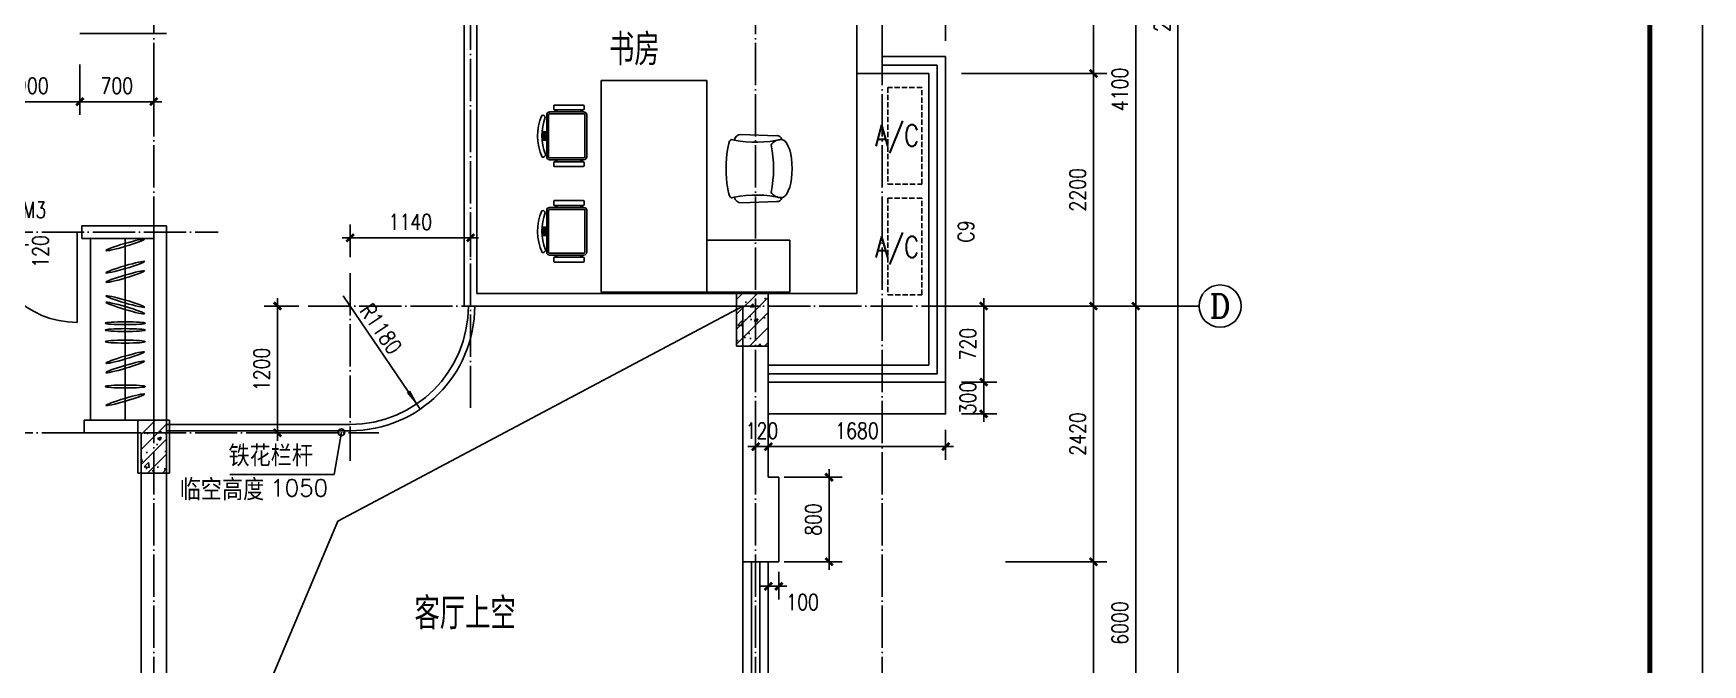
# Model space of a CAD drawing. Extents: x 12400 to 217743, y 90685 to 209848.
# Drawn here: x 90519 to 106328, y 108180 to 114153 of the extents above; entities that cross this region are included whole.
import ezdxf
from ezdxf.enums import TextEntityAlignment as Align

# ---------------------------------------------------------------- set-up
doc = ezdxf.new("R2010")
doc.units = 0
doc.header["$LTSCALE"] = 200
doc.linetypes.add('DASH', pattern=[0.35, 0.25, -0.1])
doc.linetypes.add('DOTE', pattern=[2.42, 2, -0.2, 0.02, -0.2])
doc.layers.get('0').update_dxf_attribs({"linetype": 'CONTINUOUS'})
doc.layers.get('DEFPOINTS').update_dxf_attribs({"linetype": 'CONTINUOUS'})
for name, color, linetype in [('AXIS', 3, 'CONTINUOUS'), ('AXIS_TEXT', 7, 'CONTINUOUS'), ('COLUMN', 4, 'CONTINUOUS'), ('DOTE', 1, 'DOTE'), ('F', 8, 'CONTINUOUS'), ('HATCH', 8, 'CONTINUOUS'), ('PUB_DIM', 3, 'CONTINUOUS'), ('PUB_TEXT', 7, 'CONTINUOUS'), ('PUB_TITLE', 143, 'CONTINUOUS'), ('WALL', 4, 'CONTINUOUS'), ('WINDOW', 2, 'CONTINUOUS'), ('WINDOW_TEXT', 7, 'CONTINUOUS'), ('家具', 8, 'CONTINUOUS')]:
    doc.layers.add(name, color=color, linetype=linetype)
doc.styles.add('_SIMPLEX', font='SIMPLEX.shx', dxfattribs={"width": 0.8, "bigfont": 'hztxt.shx'})
doc.styles.add('_萙PMK', font='txt', dxfattribs={"width": 0.8, "bigfont": 'HZTXT.SHX'})
doc.styles.add('COMPLEX', font='COMPLEX')
doc.styles.add('DIM_FONT', font='SIMPLEX', dxfattribs={"width": 0.8})
doc.styles.add('HZ', font='txt', dxfattribs={"bigfont": 'hztxt'})
doc.styles.add('SIMPLEX', font='SIMPLEX.SHX')
doc.dimstyles.new('AXIS50', dxfattribs={"dimscale": 0.5, "dimtxt": 300, "dimasz": 1, "dimexe": 250, "dimexo": 300, "dimgap": 150, "dimtad": 1, "dimdec": 0, "dimzin": 0, "dimdsep": 46, "dimtxsty": 'DIM_FONT', "dimblk": '_DIMX', "dimblk1": 'DOTSMALL', "dimblk2": 'DOTSMALL', "dimcen": 2.5, "dimse1": 1, "dimse2": 1, "dimclrt": 7, "dimadec": 0, "dimazin": 0, "dimtfac": 1, "dimtdec": 0, "dimtix": 1, "dimtmove": 2, "dimatfit": 3, "dimldrblk": '_DIMX', "dimfxl": 0, "dimtolj": 1, "dimtzin": 0, "dimarcsym": 0})
doc.dimstyles.new('DIMA50', dxfattribs={"dimscale": 0.5, "dimtxt": 300, "dimasz": 1, "dimexe": 250, "dimexo": 300, "dimgap": 150, "dimtad": 1, "dimdec": 0, "dimzin": 0, "dimdsep": 46, "dimtxsty": 'DIM_FONT', "dimblk": '_DIMX', "dimblk1": 'DOTSMALL', "dimblk2": 'DOTSMALL', "dimcen": 2.5, "dimse1": 1, "dimclrt": 7, "dimadec": 0, "dimazin": 0, "dimtfac": 1, "dimtdec": 0, "dimtix": 1, "dimtmove": 2, "dimatfit": 3, "dimldrblk": '_DIMX', "dimfxl": 0, "dimtolj": 1, "dimtzin": 0, "dimarcsym": 0})
doc.dimstyles.new('DIMB50', dxfattribs={"dimscale": 0.5, "dimtxt": 300, "dimasz": 1, "dimexe": 250, "dimexo": 300, "dimgap": 150, "dimtad": 1, "dimdec": 0, "dimzin": 0, "dimdsep": 46, "dimtxsty": 'DIM_FONT', "dimblk": '_DIMX', "dimblk1": 'DOTSMALL', "dimblk2": 'DOTSMALL', "dimcen": 2.5, "dimse2": 1, "dimclrt": 7, "dimadec": 0, "dimazin": 0, "dimtfac": 1, "dimtdec": 0, "dimtix": 1, "dimtmove": 2, "dimatfit": 3, "dimldrblk": '_DIMX', "dimfxl": 0, "dimtolj": 1, "dimtzin": 0, "dimarcsym": 0})
doc.dimstyles.new('DIMN50', dxfattribs={"dimscale": 0.5, "dimtxt": 300, "dimasz": 1, "dimexe": 250, "dimexo": 300, "dimgap": 150, "dimtad": 1, "dimdec": 0, "dimzin": 0, "dimdsep": 46, "dimtxsty": 'DIM_FONT', "dimblk": '_DIMX', "dimblk1": 'DOTSMALL', "dimblk2": 'DOTSMALL', "dimcen": 2.5, "dimclrt": 7, "dimadec": 0, "dimazin": 0, "dimtfac": 1, "dimtdec": 0, "dimtix": 1, "dimtmove": 2, "dimatfit": 3, "dimldrblk": '_DIMX', "dimfxl": 0, "dimtolj": 1, "dimtzin": 0, "dimarcsym": 0})
doc.dimstyles.new('MAO', dxfattribs={"dimscale": 0.5, "dimtxt": 400, "dimasz": 250, "dimexe": 250, "dimexo": 0, "dimgap": 150, "dimtad": 1, "dimdec": 0, "dimzin": 0, "dimdsep": 46, "dimtxsty": 'DIM_FONT', "dimblk": '_DIMX', "dimblk1": 'DOTSMALL', "dimblk2": 'DOTSMALL', "dimsah": 1, "dimcen": 2.5, "dimclrt": 7, "dimadec": 0, "dimazin": 0, "dimtfac": 1, "dimtdec": 0, "dimtix": 1, "dimtmove": 2, "dimatfit": 3, "dimldrblk": 'DOTSMALL', "dimfxl": 0, "dimtolj": 1, "dimtzin": 0, "dimarcsym": 0})

# ---------------------------------------------------------------- blocks, each defined once
blk = doc.blocks.new('_DIMX')
blk.add_line((-150, 0), (150, 0))
at = {"const_width": 50}
blk.add_lwpolyline([(-70, -70), (70, 70)], dxfattribs=at)
blk = doc.blocks.new('*D1383')
at = {"layer": 'AXIS', "color": 0, "lineweight": -2}
for p, q in [((100959, 115672), (100959, 111573)), ((99709, 111573), (101084, 111573))]:
    blk.add_line(p, q, dxfattribs=at)
at = {"layer": 'DEFPOINTS', "color": 0}
for p in [(99559, 115673), (99559, 111573), (100959, 111573)]:
    blk.add_point(p, dxfattribs=at)
at = {"layer": 'AXIS', "color": 0, "lineweight": -2, "xscale": 0.5, "yscale": 0.5, "zscale": 0.5}
for p, rotation in [((100959, 115673), 90), ((100959, 111573), 270)]:
    blk.add_blockref('_DIMX', p, dxfattribs=dict(at, rotation=rotation))
at = {"layer": 'AXIS', "color": 7, "insert": (100809, 113623), "char_height": 150, "attachment_point": 5, "rotation": 90, "style": 'DIM_FONT'}
blk.add_mtext('\\A1;4100', dxfattribs=at)
blk = doc.blocks.new('_DOTSMALL')
at = {"color": 0, "linetype": 'ByBlock', "const_width": 0.5}
blk.add_lwpolyline([(-0.0625, 0, 1), (0.0625, 0, 1)], format="xyb", close=True, dxfattribs=at)
blk = doc.blocks.new('*D1385')
at = {"layer": 'AXIS', "color": 0, "lineweight": -2}
blk.add_line((101359, 124772), (101359, 104073), dxfattribs=at)
at = {"layer": 'DEFPOINTS', "color": 0}
for p in [(99559, 124773), (99559, 104073), (101359, 104073)]:
    blk.add_point(p, dxfattribs=at)
at = {"layer": 'AXIS', "color": 0, "lineweight": -2, "xscale": 0.5, "yscale": 0.5, "zscale": 0.5}
for p, rotation in [((101359, 124773), 90), ((101359, 104073), 270)]:
    blk.add_blockref('_DIMX', p, dxfattribs=dict(at, rotation=rotation))
at = {"layer": 'AXIS', "color": 7, "insert": (101209, 114423), "char_height": 150, "attachment_point": 5, "rotation": 90, "style": 'DIM_FONT'}
blk.add_mtext('\\A1;20700', dxfattribs=at)
blk = doc.blocks.new('*D1398')
at = {"layer": 'AXIS', "color": 0, "lineweight": -2}
for p, q in [((99709, 111573), (101084, 111573)), ((100959, 111572), (100959, 105573))]:
    blk.add_line(p, q, dxfattribs=at)
at = {"layer": 'DEFPOINTS', "color": 0}
for p in [(99559, 111573), (99559, 105573), (100959, 105573)]:
    blk.add_point(p, dxfattribs=at)
at = {"layer": 'AXIS', "color": 0, "lineweight": -2, "xscale": 0.5, "yscale": 0.5, "zscale": 0.5}
for p, rotation in [((100959, 111573), 90), ((100959, 105573), 270)]:
    blk.add_blockref('_DIMX', p, dxfattribs=dict(at, rotation=rotation))
at = {"layer": 'AXIS', "color": 7, "insert": (100809, 108573), "char_height": 150, "attachment_point": 5, "rotation": 90, "style": 'DIM_FONT'}
blk.add_mtext('\\A1;6000', dxfattribs=at)
blk = doc.blocks.new('_AXISO')
blk.add_circle((0, 0), 0.5)
at = {"layer": 'AXIS_TEXT', "style": 'COMPLEX', "width": 1.041667}
blk.add_attdef('A', text='', height=0.56, dxfattribs=at).set_placement((-0.25, -0.28), (0.25, -0.28), align=Align.FIT)
blk = doc.blocks.new('A$C570242E4')
at = {"layer": 'F', "color": 8}
for p, q in [((284, 2249), (284, 1978)), ((320, 2258), (293, 2258)), ((329, 1978), (329, 2249)), ((329, 2246), (348, 2223)), ((349, 2297), (349, 1972)), ((367, 2297), (367, 1972)), ((773, 2324), (376, 2324)), ((773, 2306), (376, 2306)), ((621, 2356), (529, 2356)), ((620, 2346), (529, 2346)), ((620, 2334), (529, 2334)), ((575, 2324), (575, 2367)), ((782, 1972), (782, 2297)), ((800, 1972), (800, 2297)), ((820, 2246), (801, 2223)), ((820, 1978), (820, 2249)), ((829, 2258), (856, 2258)), ((865, 2249), (865, 1978)), ((1187, 2249), (1187, 1978)), ((1223, 2258), (1196, 2258)), ((1232, 1978), (1232, 2249)), ((1232, 2246), (1251, 2223)), ((1252, 2297), (1252, 1972)), ((1270, 2297), (1270, 1972)), ((1676, 2324), (1279, 2324)), ((1676, 2306), (1279, 2306)), ((1524, 2356), (1432, 2356)), ((1523, 2346), (1432, 2346)), ((1523, 2334), (1432, 2334)), ((1478, 2324), (1478, 2367)), ((1685, 1972), (1685, 2297)), ((1704, 1972), (1704, 2297)), ((1723, 2246), (1704, 2223)), ((1723, 1978), (1723, 2249)), ((1732, 2258), (1759, 2258)), ((1768, 2249), (1768, 1978)), ((293, 1969), (320, 1969)), ((329, 1980), (348, 2012)), ((376, 1963), (773, 1963)), ((376, 1945), (773, 1945)), ((820, 1980), (801, 2012)), ((856, 1969), (829, 1969)), ((1196, 1969), (1223, 1969)), ((1232, 1980), (1251, 2012)), ((1279, 1963), (1676, 1963)), ((1279, 1945), (1676, 1945)), ((1723, 1980), (1704, 2012)), ((1759, 1969), (1732, 1969)), ((0, 21), (0, 1809)), ((0, 1809), (2000, 1809)), ((2000, 1809), (2000, 809)), ((491, 809), (0, 809)), ((2000, 809), (491, 809)), ((491, 809), (491, 21)), ((491, 21), (0, 21))]:
    blk.add_line(p, q, dxfattribs=at)
at = {"layer": 'F', "color": 8, "linetype": 'Continuous'}
for p, q in [((856, 147), (845, 481)), ((892, 575), (897, 584)), ((897, 584), (909, 592)), ((909, 592), (929, 600)), ((929, 600), (957, 607)), ((957, 607), (991, 613)), ((991, 613), (1030, 618)), ((1030, 618), (1073, 622)), ((1073, 622), (1120, 624)), ((1120, 624), (1167, 625)), ((1167, 625), (1215, 624)), ((1215, 624), (1262, 622)), ((1262, 622), (1305, 618)), ((1305, 618), (1344, 613)), ((1344, 613), (1378, 607)), ((1378, 607), (1406, 600)), ((1406, 600), (1378, 607)), ((1406, 600), (1426, 592)), ((1426, 592), (1406, 600)), ((1426, 592), (1438, 584)), ((1438, 584), (1442, 575)), ((1490, 485), (1479, 147)), ((897, 83), (892, 100)), ((909, 66), (897, 83)), ((929, 50), (909, 66)), ((957, 36), (929, 50)), ((991, 23), (957, 36)), ((1030, 13), (991, 23)), ((1073, 6), (1030, 13)), ((1120, 2), (1073, 6)), ((1167, 0), (1120, 2)), ((1215, 2), (1167, 0)), ((1262, 6), (1215, 2)), ((1305, 13), (1262, 6)), ((1344, 23), (1305, 13)), ((1378, 36), (1344, 23)), ((1406, 50), (1378, 36)), ((1426, 66), (1406, 50)), ((1438, 83), (1426, 66)), ((1442, 100), (1438, 83))]:
    blk.add_line(p, q, dxfattribs=at)
at = {"layer": 'F', "color": 8}
for centre, radius, start, end in [((577, 1931), 480, 66.5531, 114.9844), ((749, 2361), 21.7, 271.9354, 27.5327), ((1480, 1931), 480, 66.5531, 114.9844), ((1652, 2361), 21.7, 271.9354, 27.5327), ((293, 2249), 9.04, 90, 180), ((320, 2249), 9.04, 0, 90), ((376, 2297), 27.1, 90, 180), ((376, 2297), 9.04, 90, 180), ((396, 2359), 22.7, 162.1953, 282.3742), ((579, 1857), 512, 70.4914, 110.3763), ((773, 2297), 27.1, 0, 90), ((773, 2297), 9.04, 0, 90), ((829, 2249), 9.04, 90, 180), ((856, 2249), 9.04, 0, 90), ((1196, 2249), 9.04, 90, 180), ((1223, 2249), 9.04, 0, 90), ((1279, 2297), 27.1, 90, 180), ((1279, 2297), 9.04, 90, 180), ((1299, 2359), 22.7, 162.1953, 282.3742), ((1482, 1857), 512, 70.4914, 110.3763), ((1676, 2297), 27.1, 0, 90), ((1676, 2297), 9.04, 0, 90), ((1732, 2249), 9.04, 90, 180), ((1759, 2249), 9.04, 0, 90), ((293, 1978), 9.04, 180, 270), ((320, 1978), 9.04, 270, 360), ((376, 1972), 27.1, 180, 270), ((376, 1972), 9.04, 180, 270), ((773, 1972), 9.04, 270, 360), ((773, 1972), 27.1, 270, 360), ((829, 1978), 9.04, 180, 270), ((856, 1978), 9.04, 270, 360), ((1196, 1978), 9.04, 180, 270), ((1223, 1978), 9.04, 270, 360), ((1279, 1972), 27.1, 180, 270), ((1279, 1972), 9.04, 180, 270), ((1676, 1972), 9.04, 270, 0), ((1676, 1972), 27.1, 270, 0), ((1732, 1978), 9.04, 180, 270), ((1759, 1978), 9.04, 270, 360), ((-112, 345), 1030, 346.2775, 11.4144), ((2447, 345), 1030, 168.5856, 193.7225)]:
    blk.add_arc(centre, radius, start, end, dxfattribs=at)
at = {"layer": 'F', "color": 8, "linetype": 'Continuous'}
for centre, radius, start, end in [((910, 485), 64.9, 100.9089, 183.686), ((-195, 337), 1113, 10.9415, 12.3195), ((2530, 337), 1113, 167.6805, 169.0585), ((1425, 485), 64.9, 0.0699, 79.0911), ((1008, 105), 115, 124.444, 182.4245), ((1167, 1200), 1025, 257.3196, 282.6804), ((1327, 105), 115, 357.5755, 55.556), ((897, 141), 41.7, 172.7634, 263.3466), ((1438, 141), 41.7, 276.6534, 7.2366)]:
    blk.add_arc(centre, radius, start, end, dxfattribs=at)
blk = doc.blocks.new('_DBLK')
blk.add_line((-0.45, 0), (-0.45, -0.95))
blk.add_arc((-0.45, 0), 0.95, 270, 0)
at = {"style": 'SIMPLEX', "flags": 9}
blk.add_attdef('A', text='', height=1, dxfattribs=at).set_placement((0, 1.5), align=Align.MIDDLE)
blk = doc.blocks.new('_WBLK')
for p, q in [((-0.5, 0.5), (0.5, 0.5)), ((0.5, 0.1667), (-0.5, 0.1667)), ((0.5, -0.1667), (-0.5, -0.1667)), ((-0.5, -0.5), (0.5, -0.5))]:
    blk.add_line(p, q)
at = {"style": 'SIMPLEX', "flags": 9}
blk.add_attdef('A', text='', height=1, dxfattribs=at).set_placement((0, 1.5), align=Align.MIDDLE)
blk = doc.blocks.new('*D1566')
at = {"layer": 'AXIS', "color": 0, "lineweight": -2}
for p, q in [((100559, 115672), (100559, 113773)), ((99309, 113773), (100684, 113773))]:
    blk.add_line(p, q, dxfattribs=at)
at = {"layer": 'DEFPOINTS', "color": 0}
for p in [(99159, 115673), (99159, 113773), (100559, 113773)]:
    blk.add_point(p, dxfattribs=at)
at = {"layer": 'AXIS', "color": 0, "lineweight": -2, "xscale": 0.5, "yscale": 0.5, "zscale": 0.5}
for p, rotation in [((100559, 115673), 90), ((100559, 113773), 270)]:
    blk.add_blockref('_DIMX', p, dxfattribs=dict(at, rotation=rotation))
at = {"layer": 'AXIS', "color": 7, "insert": (100409, 114723), "char_height": 150, "attachment_point": 5, "rotation": 90, "style": 'DIM_FONT'}
blk.add_mtext('\\A1;1900', dxfattribs=at)
blk = doc.blocks.new('*D1567')
at = {"layer": 'AXIS', "color": 0, "lineweight": -2}
for p, q in [((99309, 113773), (100684, 113773)), ((100559, 113772), (100559, 111573)), ((99309, 111573), (100684, 111573))]:
    blk.add_line(p, q, dxfattribs=at)
at = {"layer": 'DEFPOINTS', "color": 0}
for p in [(99159, 113773), (99159, 111573), (100559, 111573)]:
    blk.add_point(p, dxfattribs=at)
at = {"layer": 'AXIS', "color": 0, "lineweight": -2, "xscale": 0.5, "yscale": 0.5, "zscale": 0.5}
for p, rotation in [((100559, 113773), 90), ((100559, 111573), 270)]:
    blk.add_blockref('_DIMX', p, dxfattribs=dict(at, rotation=rotation))
at = {"layer": 'AXIS', "color": 7, "insert": (100409, 112673), "char_height": 150, "attachment_point": 5, "rotation": 90, "style": 'DIM_FONT'}
blk.add_mtext('\\A1;2200', dxfattribs=at)
blk = doc.blocks.new('*D1569')
at = {"layer": 'AXIS', "color": 0, "lineweight": -2}
for p, q in [((99726, 109153), (100684, 109153)), ((100559, 106153), (100559, 109152)), ((99726, 106153), (100684, 106153))]:
    blk.add_line(p, q, dxfattribs=at)
at = {"layer": 'DEFPOINTS', "color": 0}
for p in [(99576, 109153), (100559, 109153), (99576, 106153)]:
    blk.add_point(p, dxfattribs=at)
at = {"layer": 'AXIS', "color": 0, "lineweight": -2, "xscale": 0.5, "yscale": 0.5, "zscale": 0.5}
for p, rotation in [((100559, 109153), 90), ((100559, 106153), 270)]:
    blk.add_blockref('_DIMX', p, dxfattribs=dict(at, rotation=rotation))
at = {"layer": 'AXIS', "color": 7, "insert": (100409, 107653), "char_height": 150, "attachment_point": 5, "rotation": 90, "style": 'DIM_FONT'}
blk.add_mtext('\\A1;3000', dxfattribs=at)
blk = doc.blocks.new('*D1570')
at = {"layer": 'AXIS', "color": 0, "lineweight": -2}
for p, q in [((99726, 111573), (100684, 111573)), ((100559, 109153), (100559, 111572)), ((99726, 109153), (100684, 109153))]:
    blk.add_line(p, q, dxfattribs=at)
at = {"layer": 'DEFPOINTS', "color": 0}
for p in [(99576, 111573), (100559, 111573), (99576, 109153)]:
    blk.add_point(p, dxfattribs=at)
at = {"layer": 'AXIS', "color": 0, "lineweight": -2, "xscale": 0.5, "yscale": 0.5, "zscale": 0.5}
for p, rotation in [((100559, 111573), 90), ((100559, 109153), 270)]:
    blk.add_blockref('_DIMX', p, dxfattribs=dict(at, rotation=rotation))
at = {"layer": 'AXIS', "color": 7, "insert": (100409, 110363), "char_height": 150, "attachment_point": 5, "rotation": 90, "style": 'DIM_FONT'}
blk.add_mtext('\\A1;2420', dxfattribs=at)
blk = doc.blocks.new('*D1759')
at = {"layer": 'DEFPOINTS', "color": 0}
for p in [(90059, 114009), (90959, 114009), (90959, 113507)]:
    blk.add_point(p, dxfattribs=at)
at = {"layer": 'PUB_DIM', "color": 0, "lineweight": -2}
for p, q in [((90059, 113859), (90059, 113382)), ((90959, 113859), (90959, 113382)), ((90060, 113507), (90959, 113507))]:
    blk.add_line(p, q, dxfattribs=at)
at = {"layer": 'PUB_DIM', "color": 0, "lineweight": -2, "xscale": 0.5, "yscale": 0.5, "zscale": 0.5, "rotation": 180}
blk.add_blockref('_DIMX', (90059, 113507), dxfattribs=at)
at = {"layer": 'PUB_DIM', "color": 0, "lineweight": -2, "xscale": 0.5, "yscale": 0.5, "zscale": 0.5}
blk.add_blockref('_DIMX', (90959, 113507), dxfattribs=at)
at = {"layer": 'PUB_DIM', "color": 7, "insert": (90509, 113657), "char_height": 150, "attachment_point": 5, "style": 'DIM_FONT'}
blk.add_mtext('\\A1;900', dxfattribs=at)
blk = doc.blocks.new('*D1760')
at = {"layer": 'DEFPOINTS', "color": 0}
for p in [(90959, 114009), (91659, 114009), (91659, 113507)]:
    blk.add_point(p, dxfattribs=at)
at = {"layer": 'PUB_DIM', "color": 0, "lineweight": -2}
for p, q in [((90959, 113859), (90959, 113382)), ((91659, 113859), (91659, 113382)), ((90960, 113507), (91658, 113507))]:
    blk.add_line(p, q, dxfattribs=at)
at = {"layer": 'PUB_DIM', "color": 0, "lineweight": -2, "xscale": 0.5, "yscale": 0.5, "zscale": 0.5, "rotation": 180}
blk.add_blockref('_DIMX', (90959, 113507), dxfattribs=at)
at = {"layer": 'PUB_DIM', "color": 0, "lineweight": -2, "xscale": 0.5, "yscale": 0.5, "zscale": 0.5}
blk.add_blockref('_DIMX', (91659, 113507), dxfattribs=at)
at = {"layer": 'PUB_DIM', "color": 7, "insert": (91309, 113657), "char_height": 150, "attachment_point": 5, "style": 'DIM_FONT'}
blk.add_mtext('\\A1;700', dxfattribs=at)
blk = doc.blocks.new('*D1763')
at = {"layer": 'DEFPOINTS', "color": 0}
for p in [(89574, 112273), (90349, 112273), (89574, 112153)]:
    blk.add_point(p, dxfattribs=at)
at = {"layer": 'PUB_DIM', "color": 0, "lineweight": -2}
for p, q in [((89724, 112273), (90474, 112273)), ((90349, 112273), (90349, 112274)), ((90349, 112153), (90349, 112273)), ((89724, 112153), (90474, 112153)), ((90349, 112152), (90349, 112152))]:
    blk.add_line(p, q, dxfattribs=at)
at = {"layer": 'PUB_DIM', "color": 0, "lineweight": -2, "xscale": 0.5, "yscale": 0.5, "zscale": 0.5}
for p, rotation in [((90349, 112273), 270), ((90349, 112153), 90)]:
    blk.add_blockref('_DIMX', p, dxfattribs=dict(at, rotation=rotation))
at = {"layer": 'PUB_DIM', "color": 7, "insert": (90586, 112090), "char_height": 150, "attachment_point": 5, "rotation": 90, "style": 'DIM_FONT'}
blk.add_mtext('\\A1;120', dxfattribs=at)
blk = doc.blocks.new('_ARROW')
blk.add_solid([(0, 0), (-1, 0.1), (-1, -0.1)])
blk = doc.blocks.new('*D1773')
at = {"layer": 'DEFPOINTS', "color": 0}
for p in [(94659, 112219), (93519, 111884), (94659, 111884)]:
    blk.add_point(p, dxfattribs=at)
at = {"layer": 'PUB_DIM', "color": 0, "lineweight": -2}
for p, q in [((93519, 112034), (93519, 112344)), ((94659, 112034), (94659, 112344)), ((93519, 112219), (94658, 112219))]:
    blk.add_line(p, q, dxfattribs=at)
at = {"layer": 'PUB_DIM', "color": 0, "lineweight": -2, "xscale": 0.5, "yscale": 0.5, "zscale": 0.5, "rotation": 180}
blk.add_blockref('_DIMX', (93519, 112219), dxfattribs=at)
at = {"layer": 'PUB_DIM', "color": 0, "lineweight": -2, "xscale": 0.5, "yscale": 0.5, "zscale": 0.5}
blk.add_blockref('_DIMX', (94659, 112219), dxfattribs=at)
at = {"layer": 'PUB_DIM', "color": 7, "insert": (94089, 112369), "char_height": 150, "attachment_point": 5, "style": 'DIM_FONT'}
blk.add_mtext('\\A1;1140', dxfattribs=at)
blk = doc.blocks.new('*D1774')
at = {"layer": 'DEFPOINTS', "color": 0}
for p in [(93184, 111573), (92831, 110373), (93184, 110373)]:
    blk.add_point(p, dxfattribs=at)
at = {"layer": 'PUB_DIM', "color": 0, "lineweight": -2}
for p, q in [((93034, 111573), (92706, 111573)), ((92831, 111572), (92831, 110373)), ((93034, 110373), (92706, 110373))]:
    blk.add_line(p, q, dxfattribs=at)
at = {"layer": 'PUB_DIM', "color": 0, "lineweight": -2, "xscale": 0.5, "yscale": 0.5, "zscale": 0.5}
for p, rotation in [((92831, 111573), 90), ((92831, 110373), 270)]:
    blk.add_blockref('_DIMX', p, dxfattribs=dict(at, rotation=rotation))
at = {"layer": 'PUB_DIM', "color": 7, "insert": (92681, 110973), "char_height": 150, "attachment_point": 5, "rotation": 90, "style": 'DIM_FONT'}
blk.add_mtext('\\A1;1200', dxfattribs=at)
blk = doc.blocks.new('*D1777')
at = {"layer": 'DEFPOINTS', "color": 0}
for p in [(99159, 114355), (98559, 113933), (99159, 113933)]:
    blk.add_point(p, dxfattribs=at)
at = {"layer": 'PUB_DIM', "color": 0, "lineweight": -2}
for p, q in [((98559, 114083), (98559, 114480)), ((99159, 114083), (99159, 114480)), ((98559, 114355), (99158, 114355))]:
    blk.add_line(p, q, dxfattribs=at)
at = {"layer": 'PUB_DIM', "color": 0, "lineweight": -2, "xscale": 0.5, "yscale": 0.5, "zscale": 0.5, "rotation": 180}
blk.add_blockref('_DIMX', (98559, 114355), dxfattribs=at)
at = {"layer": 'PUB_DIM', "color": 0, "lineweight": -2, "xscale": 0.5, "yscale": 0.5, "zscale": 0.5}
blk.add_blockref('_DIMX', (99159, 114355), dxfattribs=at)
at = {"layer": 'PUB_DIM', "color": 7, "insert": (98859, 114505), "char_height": 150, "attachment_point": 5, "style": 'DIM_FONT'}
blk.add_mtext('\\A1;600', dxfattribs=at)
blk = doc.blocks.new('*D1800')
at = {"layer": 'DEFPOINTS', "color": 0}
for p in [(97479, 109953), (97479, 109153), (98055, 109153)]:
    blk.add_point(p, dxfattribs=at)
at = {"layer": 'PUB_DIM', "color": 0, "lineweight": -2}
for p, q in [((97629, 109953), (98180, 109953)), ((98055, 109952), (98055, 109153)), ((97629, 109153), (98180, 109153))]:
    blk.add_line(p, q, dxfattribs=at)
at = {"layer": 'PUB_DIM', "color": 0, "lineweight": -2, "xscale": 0.5, "yscale": 0.5, "zscale": 0.5}
for p, rotation in [((98055, 109953), 90), ((98055, 109153), 270)]:
    blk.add_blockref('_DIMX', p, dxfattribs=dict(at, rotation=rotation))
at = {"layer": 'PUB_DIM', "color": 7, "insert": (97905, 109553), "char_height": 150, "attachment_point": 5, "rotation": 90, "style": 'DIM_FONT'}
blk.add_mtext('\\A1;800', dxfattribs=at)
blk = doc.blocks.new('*D1801')
at = {"layer": 'DEFPOINTS', "color": 0}
for p in [(97479, 109209), (97579, 109209), (97579, 108921)]:
    blk.add_point(p, dxfattribs=at)
at = {"layer": 'PUB_DIM', "color": 0, "lineweight": -2}
for p, q in [((97479, 109059), (97479, 108796)), ((97579, 109059), (97579, 108796)), ((97478, 108921), (97478, 108921)), ((97479, 108921), (97579, 108921)), ((97579, 108921), (97580, 108921))]:
    blk.add_line(p, q, dxfattribs=at)
at = {"layer": 'PUB_DIM', "color": 0, "lineweight": -2, "xscale": 0.5, "yscale": 0.5, "zscale": 0.5}
blk.add_blockref('_DIMX', (97479, 108921), dxfattribs=at)
at = {"layer": 'PUB_DIM', "color": 0, "lineweight": -2, "xscale": 0.5, "yscale": 0.5, "zscale": 0.5, "rotation": 180}
blk.add_blockref('_DIMX', (97579, 108921), dxfattribs=at)
at = {"layer": 'PUB_DIM', "color": 7, "insert": (97804, 108771), "char_height": 150, "attachment_point": 5, "style": 'DIM_FONT'}
blk.add_mtext('\\A1;100', dxfattribs=at)
blk = doc.blocks.new('*D1936')
at = {"layer": 'DEFPOINTS', "color": 0}
for p in [(99159, 111573), (99519, 111573), (99159, 110853)]:
    blk.add_point(p, dxfattribs=at)
at = {"layer": 'PUB_DIM', "color": 0, "lineweight": -2}
for p, q in [((99309, 111573), (99644, 111573)), ((99519, 110853), (99519, 111572)), ((99309, 110853), (99644, 110853))]:
    blk.add_line(p, q, dxfattribs=at)
at = {"layer": 'PUB_DIM', "color": 0, "lineweight": -2, "xscale": 0.5, "yscale": 0.5, "zscale": 0.5}
for p, rotation in [((99519, 111573), 90), ((99519, 110853), 270)]:
    blk.add_blockref('_DIMX', p, dxfattribs=dict(at, rotation=rotation))
at = {"layer": 'PUB_DIM', "color": 7, "insert": (99369, 111213), "char_height": 150, "attachment_point": 5, "rotation": 90, "style": 'DIM_FONT'}
blk.add_mtext('\\A1;720', dxfattribs=at)
blk = doc.blocks.new('*D1937')
at = {"layer": 'DEFPOINTS', "color": 0}
for p in [(99159, 110853), (99159, 110553), (99519, 110553)]:
    blk.add_point(p, dxfattribs=at)
at = {"layer": 'PUB_DIM', "color": 0, "lineweight": -2}
for p, q in [((99309, 110853), (99644, 110853)), ((99519, 110853), (99519, 110854)), ((99519, 110853), (99519, 110553)), ((99309, 110553), (99644, 110553)), ((99519, 110552), (99519, 110552))]:
    blk.add_line(p, q, dxfattribs=at)
at = {"layer": 'PUB_DIM', "color": 0, "lineweight": -2, "xscale": 0.5, "yscale": 0.5, "zscale": 0.5}
for p, rotation in [((99519, 110853), 270), ((99519, 110553), 90)]:
    blk.add_blockref('_DIMX', p, dxfattribs=dict(at, rotation=rotation))
at = {"layer": 'PUB_DIM', "color": 7, "insert": (99369, 110703), "char_height": 150, "attachment_point": 5, "rotation": 90, "style": 'DIM_FONT'}
blk.add_mtext('\\A1;300', dxfattribs=at)
blk = doc.blocks.new('*D1938')
at = {"layer": 'DEFPOINTS', "color": 0}
for p in [(97359, 110786), (97479, 110786), (97479, 110243)]:
    blk.add_point(p, dxfattribs=at)
at = {"layer": 'PUB_DIM', "color": 0, "lineweight": -2}
for p, q in [((97359, 110636), (97359, 110118)), ((97479, 110636), (97479, 110118)), ((97358, 110243), (97358, 110243)), ((97359, 110243), (97479, 110243)), ((97479, 110243), (97480, 110243))]:
    blk.add_line(p, q, dxfattribs=at)
at = {"layer": 'PUB_DIM', "color": 0, "lineweight": -2, "xscale": 0.5, "yscale": 0.5, "zscale": 0.5}
blk.add_blockref('_DIMX', (97359, 110243), dxfattribs=at)
at = {"layer": 'PUB_DIM', "color": 0, "lineweight": -2, "xscale": 0.5, "yscale": 0.5, "zscale": 0.5, "rotation": 180}
blk.add_blockref('_DIMX', (97479, 110243), dxfattribs=at)
at = {"layer": 'PUB_DIM', "color": 7, "insert": (97419, 110393), "char_height": 150, "attachment_point": 5, "style": 'DIM_FONT'}
blk.add_mtext('\\A1;120', dxfattribs=at)
blk = doc.blocks.new('*D1939')
at = {"layer": 'DEFPOINTS', "color": 0}
for p in [(97479, 110786), (99159, 110553), (99159, 110243)]:
    blk.add_point(p, dxfattribs=at)
at = {"layer": 'PUB_DIM', "color": 0, "lineweight": -2}
for p, q in [((97479, 110636), (97479, 110118)), ((99159, 110403), (99159, 110118)), ((97479, 110243), (99158, 110243))]:
    blk.add_line(p, q, dxfattribs=at)
at = {"layer": 'PUB_DIM', "color": 0, "lineweight": -2, "xscale": 0.5, "yscale": 0.5, "zscale": 0.5, "rotation": 180}
blk.add_blockref('_DIMX', (97479, 110243), dxfattribs=at)
at = {"layer": 'PUB_DIM', "color": 0, "lineweight": -2, "xscale": 0.5, "yscale": 0.5, "zscale": 0.5}
blk.add_blockref('_DIMX', (99159, 110243), dxfattribs=at)
at = {"layer": 'PUB_DIM', "color": 7, "insert": (98319, 110393), "char_height": 150, "attachment_point": 5, "style": 'DIM_FONT'}
blk.add_mtext('\\A1;1680', dxfattribs=at)

msp = doc.modelspace()

# ---------------------------------------------------------------- hatches: boundary and pattern name
at = {"layer": 'HATCH'}
h = msp.add_hatch(dxfattribs=at)
h.set_pattern_fill('AN31C', color=256, scale=500, style=0)
h.set_pattern_definition([(45, (178485.24, -10986.48), (-70.71068, 70.71068), []), (50, (178485.24, -10986.48), (358.6301, -31.37607), [37.5, -412.5]), (355, (178485.24, -10986.48), (-69.3757, 376.0961), [30, -330]), (100.4514, (178515.12, -10989.1), (289.2547, 344.7198), [31.8701, -350.5711]), (46.1842, (178485.24, -10886.48), (533.6205, -82.7595), [56.25, -618.75]), (96.6356, (178529.7, -10893.37), (467.3314, 487.059), [47.8051, -525.8565]), (351.1842, (178485.24, -10886.5), (467.331, 487.0593), [45, -495]), (21, (178535.24, -10911.48), (298.4535, -201.30945), [37.5, -412.5]), (326, (178535.24, -10911.48), (121.6577, 362.575), [30, -330]), (71.4514, (178560.1, -10928.25), (420.1113, 161.26525), [31.8701, -350.5711]), (37.5, (178485.24, -10986.48), (6.07993, 166.44693), [0, -326, 0, -335, 0, -331.25]), (7.5, (178485.24, -10986.48), (131.53477, 197.20586), [0, -191, 0, -318.5, 0, -126.25]), (327.5, (178373.74, -10986.48), (266.91122, -11.27744), [0, -125, 0, -390, 0, -517.5]), (317.5, (178323.74, -10986.48), (291.5931, 50.0525), [0, -162.5, 0, -259, 0, -367.5])])
h.paths.add_polyline_path([(97178.568, 111192.868), (97478.568, 111192.868), (97478.568, 111692.868), (97178.568, 111692.868)])
h = msp.add_hatch(dxfattribs=at)
h.set_pattern_fill('AN31C', color=256, scale=500, style=0)
h.set_pattern_definition([(45, (118409.42, 50395.18), (-70.71068, 70.71068), []), (50, (118409.42, 50395.18), (358.6301, -31.3761), [37.5, -412.5]), (355, (118409.4, 50395.18), (-69.3757, 376.096), [30, -330]), (100.4514, (118439.3, 50392.57), (289.2547, 344.7198), [31.87, -350.571]), (46.1842, (118409.4, 50495.2), (533.6205, -82.7595), [56.25, -618.75]), (96.6356, (118453.9, 50488.3), (467.3314, 487.059), [47.805, -525.8565]), (351.1842, (118409.4, 50495.2), (467.331, 487.0593), [45, -495]), (21, (118459.42, 50470.18), (298.4535, -201.3094), [37.5, -412.5]), (326, (118459.4, 50470.18), (121.6577, 362.575), [30, -330]), (71.4514, (118484.3, 50453.4), (420.1113, 161.2652), [31.87, -350.571]), (37.5, (118409.42, 50395.18), (6.07993, 166.44693), [0, -326, 0, -335, 0, -331.25]), (7.5, (118409.42, 50395.18), (131.53477, 197.20586), [0, -191, 0, -318.5, 0, -126.25]), (327.5, (118297.92, 50395.18), (266.91122, -11.27744), [0, -125, 0, -390, 0, -517.5]), (317.5, (118247.92, 50395.18), (291.5931, 50.0525), [0, -162.5, 0, -259, 0, -367.5])])
h.paths.add_polyline_path([(91778.568, 110492.868), (91538.568, 110492.868), (91538.568, 109992.868), (91778.568, 109992.868)])

# ---------------------------------------------------------------- linework, layer by layer
at = {"linetype": 'DASH'}
for points in [[(98610.821, 112727.174), (98934.583, 112727.174), (98934.583, 113642.051), (98610.821, 113642.051)], [(98610.821, 111678.744), (98934.583, 111678.744), (98934.583, 112593.621), (98610.821, 112593.621)]]:
    msp.add_lwpolyline(points, close=True, dxfattribs=at)
for points in [[(91778.568, 110392.868), (93518.568, 110392.868, 0.414213562), (94698.568, 111572.868, 0.414213562)], [(91778.568, 110452.868), (93518.568, 110452.868, 0.414213562), (94638.568, 111572.868, 0.414213562)]]:
    msp.add_lwpolyline(points, format="xyb")
msp.add_lwpolyline([(99158.568, 110852.868), (99158.568, 110552.868), (97478.568, 110552.868)])
at = {"layer": 'AXIS'}
msp.add_line((101558.568, 111572.868), (99558.568, 111572.868), dxfattribs=at)
at = {"layer": 'COLUMN'}
for p, q in [((97178.568, 111192.868), (97178.568, 111692.868)), ((97178.568, 111692.868), (97478.568, 111692.868)), ((97478.568, 111692.868), (97478.568, 111192.868)), ((97478.568, 111192.868), (97178.568, 111192.868)), ((91508.568, 110492.868), (91808.568, 110492.868)), ((91508.568, 109992.868), (91508.568, 110492.868)), ((91808.568, 110492.868), (91808.568, 109992.868)), ((91808.568, 109992.868), (91508.568, 109992.868))]:
    msp.add_line(p, q, dxfattribs=at)
at = {"layer": 'DOTE'}
for p, q in [((91658.568, 103498.924), (91658.568, 125313.388)), ((94658.568, 110608.393), (94658.568, 125313.388)), ((97358.568, 103498.924), (97358.568, 125313.388)), ((98558.568, 103498.924), (98558.568, 125313.388)), ((84306.341, 112272.868), (92268.037, 112272.868)), ((93518.568, 111884.391), (93518.568, 110109.252)), ((93121.732, 111572.868), (99558.568, 111572.868)), ((84306.341, 110372.868), (93790.865, 110372.868))]:
    msp.add_line(p, q, dxfattribs=at)
at = {"layer": 'PUB_DIM'}
msp.add_line((94183.436, 110598.008), (93452.565, 111669.645), dxfattribs=at)
at = {"layer": 'PUB_TITLE'}
msp.add_lwpolyline([(76628.085, 90699.54), (76628.085, 132749.54), (106328.085, 132749.54), (106328.085, 90699.54)], close=True, dxfattribs=at)
at = {"layer": 'PUB_TITLE', "const_width": 50}
msp.add_lwpolyline([(77128.085, 91199.54), (105828.085, 91199.54), (105828.085, 131499.54), (77128.085, 131499.54)], close=True, dxfattribs=at)
at = {"layer": 'WALL'}
for p, q in [((98558.568, 113772.868), (98558.568, 115792.868)), ((98318.568, 113772.868), (98318.568, 115552.868)), ((94598.568, 114592.868), (94598.568, 111572.868)), ((94718.568, 114592.868), (94718.568, 111692.868)), ((91778.568, 114152.868), (90959.076, 114152.868)), ((98558.568, 113772.868), (98318.568, 113772.868)), ((90977.752, 112332.868), (91778.568, 112332.868)), ((90977.752, 112332.868), (90977.752, 112212.868)), ((91778.568, 112332.868), (91778.568, 105692.868)), ((90977.752, 112212.868), (91658.568, 112212.868)), ((91658.568, 110492.868), (91658.568, 112212.868)), ((94718.568, 111692.868), (97478.568, 111692.868)), ((97478.568, 109952.868), (97478.568, 111692.868)), ((94598.568, 111572.868), (97238.568, 111572.868)), ((97238.568, 109152.868), (97238.568, 111572.868)), ((91778.568, 110492.868), (90998.568, 110492.868)), ((90998.568, 110372.868), (90998.568, 110492.868)), ((90998.568, 110372.868), (91538.568, 110372.868)), ((91538.568, 105242.573), (91538.568, 110372.868)), ((97578.568, 109952.868), (97478.568, 109952.868)), ((97578.568, 109952.868), (97578.568, 109152.868)), ((97578.568, 109152.868), (97238.568, 109152.868))]:
    msp.add_line(p, q, dxfattribs=at)
at = {"layer": 'WINDOW'}
for p, q in [((98558.568, 113932.993), (99158.568, 113932.993)), ((98558.568, 113852.993), (99078.568, 113852.993)), ((99078.568, 110932.868), (99078.568, 113852.993)), ((99158.568, 110852.868), (99158.568, 113932.993)), ((98318.568, 113772.868), (98318.568, 111692.868)), ((98558.568, 113772.993), (98998.568, 113772.993)), ((98998.568, 111012.868), (98998.568, 113772.993)), ((98318.568, 111692.868), (97478.568, 111692.868)), ((97478.568, 111012.868), (98998.568, 111012.868)), ((97478.568, 110932.868), (99078.568, 110932.868)), ((97478.568, 110852.868), (99158.568, 110852.868))]:
    msp.add_line(p, q, dxfattribs=at)
at = {"layer": '家具'}
for p, q in [((91058.568, 110492.868), (91058.568, 112212.868)), ((91388.568, 112212.868), (91388.568, 110492.868)), ((93400.763, 109537.576), (97238.568, 111572.868)), ((91778.568, 105692.868), (93400.763, 109537.576))]:
    msp.add_line(p, q, dxfattribs=at)
for centre in [(91388.568, 112151.909), (91388.568, 111940.969), (91388.568, 111852.116), (91388.568, 111085.908), (91388.568, 110997.054), (91388.568, 110686.067)]:
    msp.add_ellipse(centre, major_axis=(-182.276, -53.713), ratio=0.071708785, dxfattribs=at)
at = {"layer": '家具', "extrusion": (0, 0, -1)}
for centre, major_axis in [((91388.568, 111615.881), (-182.276, 53.713)), ((91388.568, 111554.332), (-182.276, 53.713)), ((91388.568, 111410.469), (-190.025, 0)), ((91388.568, 111345.5), (-190.025, 0)), ((91388.568, 111236.078), (-190.025, 0)), ((91388.568, 110811.859), (-190.025, 0))]:
    msp.add_ellipse(centre, major_axis=major_axis, ratio=0.071708785, dxfattribs=at)

# ---------------------------------------------------------------- block references
at = {"layer": 'AXIS'}
ref = msp.add_blockref('_AXISO', (101758.568, 111572.868), dxfattribs=dict(at, xscale=400, yscale=400, zscale=400))
ref.add_attrib('A', 'D', dxfattribs={"layer": 'AXIS_TEXT', "height": 224, "style": 'COMPLEX', "width": 1.102941}).set_placement((101658.568, 111460.868), (101858.568, 111460.868), align=Align.FIT)
at = {"layer": 'PUB_DIM', "xscale": 200, "yscale": 200, "zscale": 200, "rotation": 304.2945381170001}
msp.add_blockref('_ARROW', (94183.436, 110598.008), dxfattribs=at)
at = {"layer": 'WINDOW'}
ref = msp.add_blockref('_DBLK', (90527.752, 112272.868), dxfattribs=dict(at, xscale=900, yscale=-900, zscale=900, rotation=180))
ref.add_attrib('A', 'M3', dxfattribs={"layer": '0', "height": 150, "style": '_SIMPLEX', "width": 0.8, "flags": 8}).set_placement((90527.752, 112482.868), align=Align.MIDDLE)
ref = msp.add_blockref('_WBLK', (97358.568, 107652.868), dxfattribs=dict(at, xscale=3000, yscale=239.9999999999999, zscale=3000, rotation=270))
ref.add_attrib('A', 'TC1', dxfattribs={"layer": '0', "height": 150, "rotation": 90, "style": '_SIMPLEX', "width": 0.8, "flags": 8}).set_placement((97628.568, 107652.868), align=Align.MIDDLE)
at = {"layer": '家具', "rotation": 90}
msp.add_blockref('A$C570242E4', (97704.845, 111705.783), dxfattribs=at)

# ---------------------------------------------------------------- texts
at = {"layer": 'PUB_DIM', "style": 'DIM_FONT', "width": 0.8}
msp.add_text('R1180', height=150, rotation=304.2945381, dxfattribs=at).set_placement((93602.431, 111529.77))
at = {"layer": 'PUB_TEXT', "style": '_萙PMK', "width": 0.8}
for s, p in [('书房', (95970.254, 113850.275)), ('客厅上空', (94128.118, 108514.078))]:
    msp.add_text(s, height=300, dxfattribs=at).set_placement(p)
at = {"layer": 'PUB_TEXT', "color": 7, "style": 'HZ', "width": 0.8}
for p in [(98490.137, 113086.441), (98490.137, 112031.479)]:
    msp.add_text('A/C', height=200, dxfattribs=at).set_placement(p)
at = {"layer": 'PUB_TEXT', "color": 7, "attachment_point": 6, "style": 'HZ'}
for s, insert, char_height in [('铁花栏杆', (93167.024, 110154.668), 200), ('临空高度', (92704.899, 109834.385), 200), ('1050', (93310.344, 109851.914), 160)]:
    msp.add_mtext(s, dxfattribs=dict(at, insert=insert, char_height=char_height))
at = {"layer": 'WINDOW_TEXT', "style": 'DIM_FONT', "width": 0.8}
msp.add_text('C9', height=150, rotation=90, dxfattribs=at).set_placement((99426.219, 112383.607), align=Align.RIGHT)

# ---------------------------------------------------------------- dimensions: what is measured, and where the dimension line sits
at = {"layer": 'AXIS'}
for p1, p2, distance, dimstyle, picture, middle in [((99558.568, 124772.868), (99558.568, 104072.868), 1800, 'AXIS50', '*D1385', (101208.568, 114422.868)), ((99575.857, 109152.868), (99575.857, 111572.868), -982.711, 'DIMN50', '*D1570', (100408.568, 110362.868)), ((99575.857, 106152.868), (99575.857, 109152.868), -982.711, 'DIMN50', '*D1569', (100408.568, 107652.868))]:
    dim = msp.add_aligned_dim(p1=p1, p2=p2, distance=distance, dimstyle=dimstyle, dxfattribs=at)
    dim.commit()
    dim.dimension.update_dxf_attribs({"geometry": picture, "text_midpoint": middle})
for base, p1, p2, dimstyle, picture, middle in [((100558.568, 113772.868), (99158.568, 115672.868), (99158.568, 113772.868), 'DIMA50', '*D1566', (100408.568, 114722.868)), ((100958.568, 111572.868), (99558.568, 115672.868), (99558.568, 111572.868), 'DIMA50', '*D1383', (100808.568, 113622.868)), ((100558.568, 111572.868), (99158.568, 113772.868), (99158.568, 111572.868), 'DIMN50', '*D1567', (100408.568, 112672.868)), ((100958.568, 105572.868), (99558.568, 111572.868), (99558.568, 105572.868), 'DIMB50', '*D1398', (100808.568, 108572.868))]:
    dim = msp.add_linear_dim(base=base, p1=p1, p2=p2, angle=90, dimstyle=dimstyle, dxfattribs=at)
    dim.commit()
    dim.dimension.update_dxf_attribs({"geometry": picture, "text_midpoint": middle})
at = {"layer": 'PUB_DIM'}
for base, p1, p2, picture, middle in [((99158.568, 114355.089), (98558.568, 113932.993), (99158.568, 113932.993), '*D1777', (98858.568, 114505.089)), ((94658.568, 112218.902), (93518.568, 111884.391), (94658.568, 111884.391), '*D1773', (94088.568, 112368.902)), ((97478.568, 110242.763), (97358.568, 110785.779), (97478.568, 110785.779), '*D1938', (97418.568, 110392.763)), ((99158.568, 110242.763), (97478.568, 110785.779), (99158.568, 110552.868), '*D1939', (98318.568, 110392.763))]:
    dim = msp.add_linear_dim(base=base, p1=p1, p2=p2, dimstyle='DIMN50', dxfattribs=at)
    dim.commit()
    dim.dimension.update_dxf_attribs({"geometry": picture, "text_midpoint": middle})
for p1, p2, distance, picture, middle in [((90059.047, 114008.68), (90959.047, 114008.68), -501.935, '*D1759', (90509.047, 113656.745)), ((90959.046652037, 114008.680361947), (91658.546652037, 114008.680361947), -501.935226676, '*D1760', (91308.796652037, 113656.745135272))]:
    dim = msp.add_aligned_dim(p1=p1, p2=p2, distance=distance, dimstyle='DIMN50', dxfattribs=at)
    dim.commit()
    dim.dimension.update_dxf_attribs({"geometry": picture, "text_midpoint": middle})
for base, p1, p2, angle, picture, middle, dimtype in [((90349.331, 112272.822), (89574.008, 112152.822), (89574.008, 112272.822), 90, '*D1763', (90585.887, 112090.091), 161), ((97578.568, 108920.568), (97478.568, 109208.719), (97578.568, 109208.719), 180, '*D1801', (97804.083, 108770.568), 160)]:
    dim = msp.add_linear_dim(base=base, p1=p1, p2=p2, angle=angle, dimstyle='DIMN50', dxfattribs=at)
    dim.commit()
    dim.dimension.update_dxf_attribs({"geometry": picture, "text_midpoint": middle, "dimtype": dimtype})
for base, p1, p2, picture, middle in [((92830.599, 110372.868), (93183.803, 111572.868), (93183.803, 110372.868), '*D1774', (92680.599, 110972.868)), ((99519.279, 111572.868), (99158.568, 110852.868), (99158.568, 111572.868), '*D1936', (99369.279, 111212.868)), ((99519.279, 110552.868), (99158.568, 110852.868), (99158.568, 110552.868), '*D1937', (99369.279, 110702.868)), ((98054.935, 109152.868), (97478.568, 109952.868), (97478.568, 109152.868), '*D1800', (97904.935, 109552.868))]:
    dim = msp.add_linear_dim(base=base, p1=p1, p2=p2, angle=90, dimstyle='DIMN50', dxfattribs=at)
    dim.commit()
    dim.dimension.update_dxf_attribs({"geometry": picture, "text_midpoint": middle})

# ---------------------------------------------------------------- leaders
at = {"layer": 'PUB_TEXT', "annotation_type": 0, "has_hookline": 1, "hookline_direction": 1, "text_width": 788.976}
msp.add_leader([(93436.004, 110378.473), (93367.024, 109979.668), (93242.024, 109979.668)], dimstyle='MAO', dxfattribs=at)

doc.saveas('drawing.dxf')
